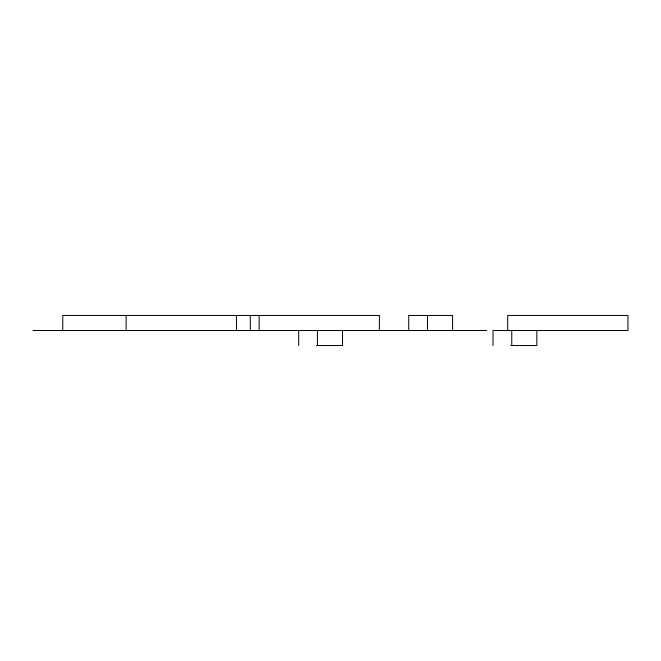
<?xml version="1.0" encoding="UTF-8"?>
<svg xmlns="http://www.w3.org/2000/svg" width="661" height="661" viewBox="0 0 661 661"><rect width="100%" height="100%" fill="white"/><g stroke="black" fill="none" stroke-linecap="round" stroke-linejoin="round"><path stroke-width="0.99" d="M33.05 330.5L486.686 330.5M316.503 345.529L342.53 345.529L342.53 330.5M510.821 345.529L536.848 345.529L536.848 330.5M511.763 330.5L511.763 345.529M507.698 330.5L507.698 315.471L627.95 315.471L627.95 330.5L493.007 330.5L493.007 345.529M452.57 330.5L452.57 315.471L408.729 315.471L408.729 330.5M427.477 315.471L427.477 330.5M379.389 330.5L379.389 315.471L62.77 315.471L62.77 330.5M317.445 330.5L317.445 345.529M298.698 330.5L298.698 345.529M259.137 315.471L259.137 330.5M250.304 315.471L250.304 330.5M236.473 315.471L236.473 330.5M126.135 315.471L126.135 330.5"/></g></svg>
